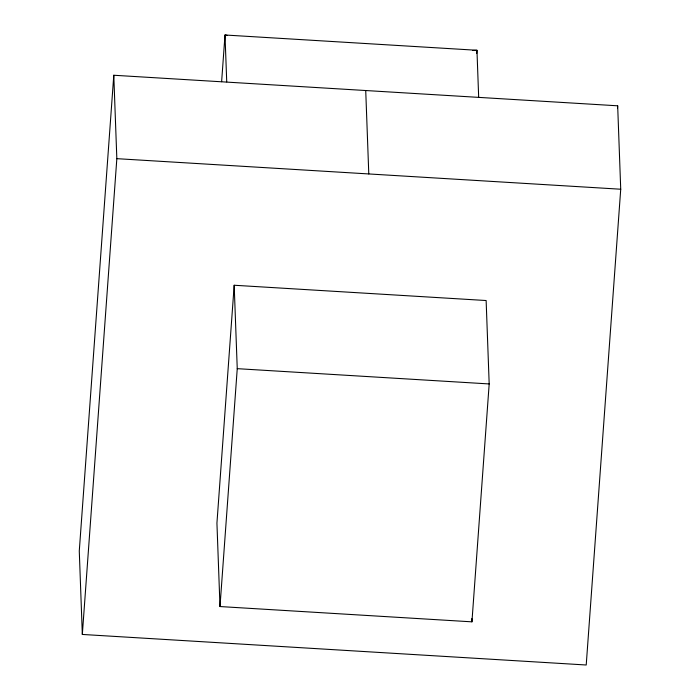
<?xml version="1.0" encoding="UTF-8"?>
<svg xmlns="http://www.w3.org/2000/svg" width="700" height="700" viewBox="0 0 700 700"><rect width="100%" height="100%" fill="white"/><g stroke="black" fill="none" stroke-linecap="round" stroke-linejoin="round"><path stroke-width="1.05" d="M113.785 75.25L79.275 551.023L82.329 634.445L586.215 665L620.725 189.227L617.671 105.805L113.785 75.25L116.839 158.664L82.329 634.445M221.62 81.707L225.006 35L476.954 50.278L478.669 97.169M234.185 285.25L216.93 523.136L219.992 606.55L471.931 621.836L489.186 383.941L486.133 300.527L234.185 285.25L237.248 368.664L219.992 606.55M476.718 53.541L476.954 50.278L472.596 50.505M617.514 107.984L617.671 105.805M116.839 158.664L620.725 189.227M237.248 368.664L489.186 383.941M227.15 35.42L225.006 35L226.73 81.891M471.817 618.581L471.931 621.836M365.724 90.527L368.786 173.941"/></g></svg>
